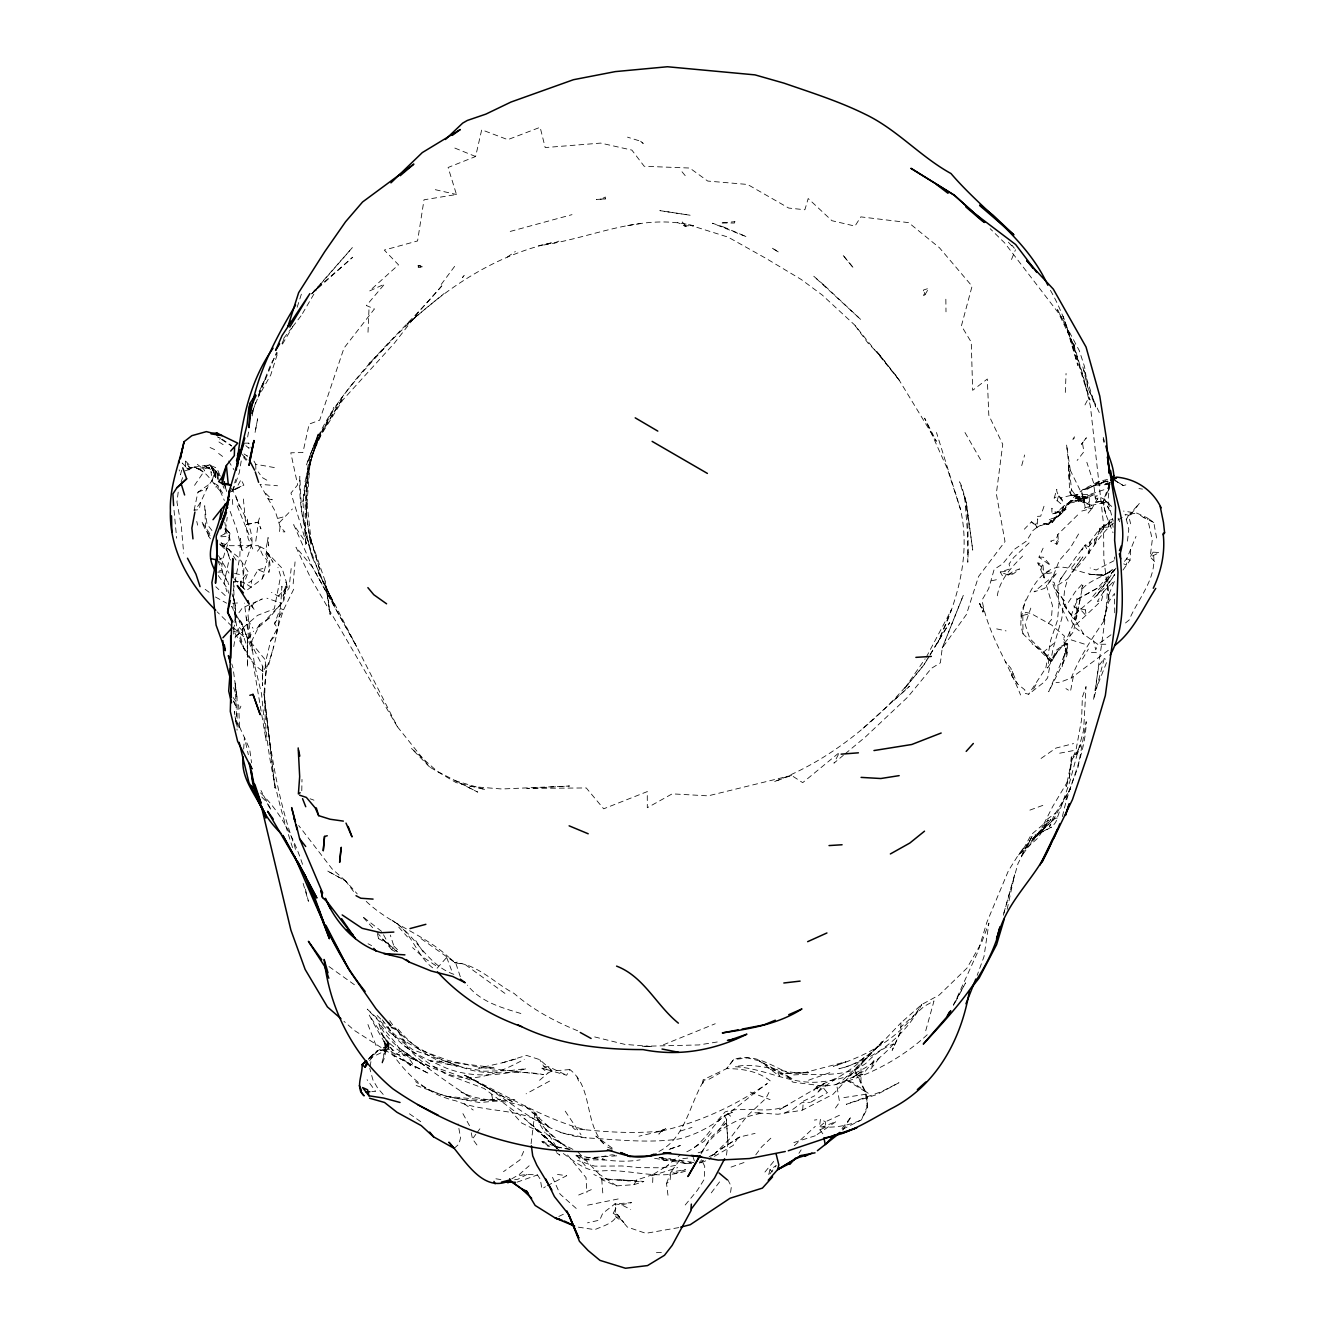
<?xml version="1.0" encoding="UTF-8"?>
<svg xmlns="http://www.w3.org/2000/svg" width="1335" height="1335" viewBox="0 0 1335 1335"><rect width="100%" height="100%" fill="white"/><g stroke="black" fill="none" stroke-linecap="round" stroke-linejoin="round"><path stroke-width="0.75" stroke-dasharray="5 3.75" d="M200.45 502.611L199.315 509.536L194.092 510.304C203.237 502.277 204.505 489.277 212.315 480.366L210.913 471.572L214.885 476.361L214.885 471.105L209.829 464.814L189.47 467.917L185.482 460.925L185.248 466.799L189.603 469.319L191.906 467.634L185.482 460.925M842.819 1130.128L851.296 1116.544L840.883 1130.094L861.359 1119.931L867.6 1108.017L866.982 1096.435L860.992 1083.319L861.008 1066.231L864.346 1057.136C851.33 1072.038 832.256 1078.864 817.971 1092.13L816.82 1086.657L838.78 1077.061M1050.428 290.329C1070.219 324.689 1076.744 363.27 1090.011 399.999L1073.14 343.746L1058.605 313.158L1004.654 242.937L990.169 228.685M262.761 666.465L262.478 685.539L262.761 666.465L248.794 639.365L244.455 603.103M866.982 1096.435L866.799 1107.499L861.359 1119.931C848.326 1125.789 833.724 1128.259 819.49 1126.723L820.441 1119.231L814.383 1120.082M1067.716 644.221L1066.048 643.153L1056.486 650.045L1050.879 661.426L1023.044 633.841L1022.794 615.418L1025.664 612.398L1030.937 613.449L1051.813 625.164L1064.496 636.144L1063.645 639.014L1065.48 652.531L1062.059 667.083L1065.781 648.126L1065.48 652.531L1048.693 691.747L1066.915 655.368L1067.716 644.221L1063.645 639.014M385.898 1049.293L381.343 1064.462C390.004 1051.062 382.961 1036.828 378.806 1023.311L396.044 1043.403L403.287 1055.201L429.536 1066.181M1023.044 633.841L1020.808 625.481L1021.175 612.164C1028.334 594.676 1037.278 571.297 1058.138 567.125C1076.41 566.157 1094.633 582.527 1111.955 570.729L1103.695 575.268L1088.876 574.25L1103.695 575.268L1112.422 569.711C1102.51 577.755 1088.976 579.957 1080.866 590.554L1082.885 585.264L1073.457 631.655L1053.065 658.021L1058.955 648.994L1047.608 668.101L1049.227 657.521L1029.836 638.631L1025.147 624.346L1030.804 608.109M235.177 618.606L235.577 606.34L232.974 594.893M292.549 847.608C273.959 790.22 259.691 728.893 266.399 668.251C277.263 642.552 280.634 614.083 281.835 586.232L284.789 594.208L289.061 588.067L291.163 568.543M615.418 1207.324L615.135 1215.334L616.203 1217.253L623.929 1222.576L617.387 1214.416L613.165 1213.281L616.837 1206.707L614.918 1203.903L602.719 1213.348L599.715 1220.09L587.534 1222.827M652.665 1182.56L652.965 1174.566L668.418 1164.954L666.549 1166.373L680.032 1154.992M1065.313 392.44L1066.064 373.466M368.009 332.265L369.044 307.968M1094.867 539.09L1094.583 545.364L1100.24 527.976L1111.988 521.551L1108.367 527.091L1102.41 527.325L1101.859 531.247L1088.642 546.632L1088.876 553.775L1084.988 545.197L1090.144 541.81L1100.24 527.976L1097.57 535.018M240.701 586.599L241.034 580.842L248.16 571.881L239.182 557.83L223.129 545.147L220.642 541.893M1122.952 570.078L1130.027 560.299L1130.695 549.269L1136.018 536.403M243.671 749.035L244.405 737.204L248.343 754.692M802.685 1109.969L803.303 1101.158L814.801 1095.751M233.625 634.092L234.242 625.848M1044.003 506.249L1040.699 516.161L1036.527 516.428L1037.712 518.981L1037.045 527.308L1032.923 530.546L1026.415 541.126L1014.55 549.202L1002.702 563.837L994.158 569.394L988.701 588.601L982.059 600.016C987.783 633.858 1008.275 663.228 1020.557 694.984M293.166 583.795L295.052 561.902M572.915 1149.418L551.806 1138.154L545.164 1132.898L545.514 1129.11L539.59 1122.084L536.303 1113.807C515.243 1096.319 484.255 1104.929 460.792 1091.73L470.587 1097.387C447.058 1083.002 425.615 1065.564 402.502 1050.528L394.776 1054.049L385.131 1046.957L377.238 1050.962L367.442 1059.356L388.602 1049.16L389.253 1043.453L381.81 1034.124C392.84 1051.162 413.45 1057.086 429.186 1068.584C410.846 1056.068 388.335 1044.17 378.806 1023.311M233.258 594.859C234.476 621.91 238.798 655.218 263.045 671.455L265.315 667.717L265.164 661.476L266.399 668.251L263.98 693.649L274.927 787.967L263.98 693.649C269.503 745.347 276.796 796.962 294.668 846.173L296.136 852.08M228.268 582.294C213.517 566.357 229.003 550.12 229.92 533.332L225.949 528.827L224.781 522.335M687.742 1158.062L680.5 1158.964L670.871 1172.08L669.953 1181.291L666.515 1183.461L668.151 1196.694M1088.876 553.775L1090.144 541.81L1088.642 546.632L1084.988 545.197L1075.376 557.813L1060.607 578.939L1057.854 585.164L1058.922 604.855L1057.47 620.341L1050.628 640.45L1045.822 668.067L1028.634 694.25L1024.262 693.115L1024.913 689.961L1017.437 683.82L1011.58 675.694L1011.062 668.535L1005.555 661.743M1072.422 617.554L1074.475 619.123L1074.942 614.45L1078.547 610.345L1074.475 619.123L1083.953 634.442L1098.004 644.471L1095.718 649.811L1093.515 640.633M953.44 1005.389L978.205 951.054L986.799 922.468L1008.409 870.787L1017.954 855.601L1047.975 822.493L1037.862 838.063L1021.358 852.881L1031.271 834.609L1048.509 820.04L1042.034 827.433L1052.714 806.507L1069.135 778.972L1072.005 759.265L1077.929 752.189L1074.959 755.96L1080.816 744.663L1077.929 752.189L1071.287 757.162L1069.135 778.972L1066.164 786.549L1072.005 759.265L1075.86 750.754L1081.617 719.598L1082.351 697.154L1086.039 686.574L1083.603 730.295L1069.902 781.426L1057.203 818.088C1054.516 830.637 1038.88 829.953 1032.656 839.665L1055.051 818.188L1057.203 818.088M1109.685 484.455L1107.9 501.476L1113.173 521.084M233.759 646.574L235.411 636.344L242.72 631.689L242.853 630.387L241.552 622.36L234.776 613.633L232.023 606.524M280.083 526.574L279.532 531.731L284.922 531.881L280.083 526.574L275.36 511.522L259.958 484.321L277.53 485.756M1060.057 512.44L1059.773 515.06L1065.914 509.169L1060.057 512.44L1059.773 515.06L1048.542 524.555L1043.336 523.704L1037.045 527.308L1031.471 521.818L1024.362 529.177M235.043 622.711L235.577 606.34L231.956 593.691M1127.458 541.126L1128.793 529.311L1125.121 514.309L1128.526 515.26L1130.611 523.804M301.777 790.754L301.994 779.406M900.574 1031.855L892.164 1050.345L900.574 1031.855L901.058 1022.743L921.701 1004.571L939.223 995.009L966.89 968.209L981.709 942.376L988.918 923.136L983.978 956.678L977.17 975.334M982.927 612.014L983.511 608.944L979.656 603.537L982.927 612.014L983.511 608.944M178.189 492.148L176.971 502.11L181.276 525.923L183.679 553.107M531.096 1143.745L534.818 1113.307L536.303 1113.807L538.489 1122.017L545.164 1132.898M220.876 543.078L229.804 545.715L258.439 545.665L262.645 554.959L267.117 560.383L262.177 578.873L245.957 590.921L241.418 585.414L241.034 580.842M223.763 546.082L230.02 540.325L229.47 536.42L225.949 528.827L224.964 528.977L229.92 533.332L229.47 536.42L219.073 536.82L224.981 533.766L227.217 517.279M730.562 1192.455L731.38 1186.548L727.174 1178.571M255.786 541.176L258.406 522.152L245.807 524.655L248.11 538.405L252.799 548.969M1109.168 521.334L1108.367 527.091L1109.168 521.334L1112.038 516.912M233.241 590.788L239.833 557.112L240.367 538.472L241.985 550.587L252.048 543.729C252.582 524.922 240.784 511.222 235.043 494.801M1082.418 547.901L1081.884 550.07L1084.988 545.197M726.507 1155.159L727.942 1142.66L726.323 1118.98L724.271 1115.76C709.819 1127.157 702.744 1146.798 683.47 1153.023M1091.646 505.298L1083.87 503.011L1076.461 498.189L1083.92 502.394L1084.304 496.32L1095.217 494.083L1088.192 497.438L1078.079 498.889L1070.336 492.532L1071.588 489.895L1066.565 444.588L1070.103 468.785L1069.352 481.334L1068.35 463.996L1069.719 492.565L1073.941 497.488L1091.646 505.298L1106.615 502.244L1112.372 506.983M267.434 541.86L268.085 537.538L268.669 545.881L267.434 541.86L265.765 549.67M389.737 1020.708C406.407 1046.006 435.26 1057.887 462.728 1067.416C488.56 1077.729 516.745 1068.934 543.479 1074.625L479.682 1067.366L448.643 1060.641L420.976 1050.295L397.296 1036.895L367.259 1009.126L389.653 1032.272L412.916 1049.844L462.728 1067.416L484.321 1071.221L510.02 1070.603L526.374 1068.651C499.958 1075.96 472.256 1078.213 446.24 1068.117C424.663 1058.104 399.265 1048.843 387.901 1026.298L398.13 1029.135L397.913 1030.503C406.274 1048.926 421.61 1066.014 442.252 1071.421C471.005 1086.123 498.873 1072.806 524.255 1059.339M1103.895 489.778L1088.959 494.718L1087.291 497.388L1079.948 496.37L1063.645 506.132L1061.575 510.037L1056.302 512.857L1051.78 508.251L1052.013 514.008L1062.81 511.272L1063.645 506.132L1072.622 499.974L1052.464 522.335L1049.293 519.465L1057.604 516.812M241.218 460.976L239.282 472.69L231.723 493.883M370.095 1066.582L371.931 1055.651L377.238 1050.962L369.561 1060.741M247.659 436.979L249.011 429.136M997.295 595.777C999.731 579.774 1011.596 567.125 1022.627 556.061M1108.4 490.913L1109.886 482.569L1107.866 489.161M252.148 415.969L253.249 409.895M388.101 1041.867L386.933 1048.159L383.612 1050.678L380.442 1050.311L385.131 1046.957L388.101 1041.867L388.602 1049.16M1073.29 676.678L1070.486 691.463L1065.947 688.593M224.981 533.766L225.949 528.827M1062.476 816.569C1068.818 784.479 1085.605 755.26 1086.206 721.718L1078.246 766.524L1065.864 799.815M268.652 664.913L273.592 646.374M194.092 510.304L197.897 492.248L209.195 484.271M1007.157 909.319L1014.567 874.859L1003.303 915.009M894.517 1045.288L893.482 1044.053C882.619 1047.942 873.724 1055.101 865.864 1063.378C845.122 1078.58 817.654 1073.09 793.507 1074.959C774.167 1068.017 755.493 1051.98 733.683 1059.539L726.624 1068.634L703.128 1079.815L701.926 1085.355L704.212 1080.082L708.952 1079.297L719.882 1073.19M249.995 606.307L248.026 615.251L250.913 639.882L254.668 665.264L261.543 693.866L266.132 740.808L252.949 662.277L233.925 631.639L233.675 628.067M1104.229 658.439L1093.482 700.041L1098.788 665.815L1104.229 658.439L1105.447 659.19M226.182 483.12L224.664 489.962L223.012 485.857M429.553 766.941L411.33 748.318L437.263 771.38L477.713 792.106L455.018 780.641L485.656 789.703L456.153 782.627L429.553 766.941L397.346 726.674L356.846 647.008L312.473 567.058L293.683 524.688L306.549 543.579L290.963 493.066L297.638 484.855L290.796 452.799L302.911 452.548L309.153 424.113L319.666 420.191L343.979 348.118L374.401 308.952L366.407 305.548L384.53 284.121L369.495 290.98L398.498 264.814L384.296 250.079L417.571 240.951L424.013 199.799L456.47 194.493L448.109 167.476L475.61 156.512L481.701 129.795L507.784 139.658L540.141 127.292L545.197 147.568L600.717 143.095L631.872 150.104L644.204 166.274L689.761 168.043L707.734 181.059L747.6 184.464L788.718 208.06L804.888 209.762L808.192 198.531L831.955 220.709L854.984 226.099L860.808 216.871L908.634 222.645L939.44 247.759L972.08 286.191L961.417 325.873L971.263 342.177L972.664 390.321L987.316 379.023L988.818 415.268L1002.735 444.321L996.327 493.7L1005.005 541.559L978.555 576.503L966.406 614.517L942.243 647.992L940.407 662.777L931.396 668.368L907.783 697.037L865.28 737.07L844.888 754.041M1077.011 613.182L1081 595.894M383.612 1050.678L385.815 1051.98L387.183 1046.106L383.612 1050.678L383.746 1057.187M1021.125 618.239L1025.447 599.866M293.717 589.219L283.537 609.828L277.563 627.984L270.655 640.75L265.915 660.625L250.663 641.951L246.274 617.154M1114.358 581.509L1109.685 592.39L1103.378 622.01L1108.684 601.818L1114.525 593.491L1114.775 615.785M1075.977 624.747L1101.492 600.6L1103.861 591.322L1115.392 579.657M769.978 1169.694L768.409 1175.835L776.219 1165.605L769.978 1169.694L772.331 1171.796M1154.658 561.484L1150.186 557.029L1159.498 552.557L1153.09 552.139C1158.179 577.254 1138.188 598.214 1129.143 620.007L1123.085 624.93M181.66 470.204L180.442 474.843L179.19 469.853M212.315 480.366L213.533 475.727M1021.709 465.615L1024.646 454.985M925.739 1030.72L933.999 1000.95L924.237 1006.29L900.541 1027.283M249.845 606.107L248.894 609.478L254.451 602.803L262.327 598.931L242.336 607.942L236.195 616.603L233.975 622.911M1003.336 915.243L1018.004 863.561L1032.072 836.377L1051.663 827.199M1113.574 523.07C1097.036 536.42 1088.325 558.013 1071.888 572.298L1082.902 556.912L1067.733 578.839L1064.662 589.469L1061.859 618.239L1053.115 648.409L1047.641 677.846L1044.237 682.018L1028.634 694.25M1108.534 489.678L1108.968 481.685L1099.072 481.768L1087.891 488.977L1083.085 489.411L1072.372 498.305L1062.81 511.272L1061.575 510.037L1052.013 514.008L1056.302 512.857L1063.645 506.132L1054.199 498.089L1056.803 489.378C1055.201 494.384 1071.471 511.038 1058.688 495.485L1054.199 498.089M232.223 491.413L235.678 479.482M578.372 1227.165L594.776 1229.652C602.619 1226.114 614.133 1223.477 617.387 1214.416L619.674 1217.103L613.165 1213.281M259.457 517.98L258.189 522.068L260.942 528.927L258.406 522.152L245.807 524.655L243.22 497.254M1057.02 500.942L1058.688 495.485M242.67 587.4L248.16 571.881M1107.983 490.829L1102.944 502.244L1105.814 514.375L1113.023 532.748M252.215 413.466L255.686 402.352M277.146 354.81L270.738 374.935L258.206 397.096M297.154 307.284L301.81 292.799M770.228 1080.883C757.829 1070.987 742.01 1068.651 726.624 1068.634L733.683 1059.539L747.4 1057.937L759.214 1060.858L787.5 1076.01L792.773 1082.118L822.861 1085.956L823.278 1084.671C837.729 1088.843 848.876 1075.71 862.71 1074.491L874.725 1059.506L870.52 1069.368L879.748 1057.353M181.093 482.068L182.578 477.58M1052.464 522.335L1052.264 521.017L1037.045 527.308L1035.66 524.955L1037.712 518.981M252.048 543.729L243.938 567.025L243.02 587.617M252.999 409.762L251.698 413.466L254.701 405.74M1077.629 514.993L1057.904 534.384L1056.102 539.49L1056.886 544.296L1050.545 541.126L1056.102 539.49L1058.288 541.259L1056.886 544.296M233.308 628.718L234.626 625.097M1062.81 511.272L1071.204 500.742L1078.179 500.909L1087.291 497.388L1089.844 506.582L1092.03 508.368L1087.057 514.459M666.515 1183.461L670.871 1172.08L685.523 1169.677L675.226 1173.281L670.871 1172.08M1114.642 569.611L1097.453 588.134L1077.495 599.165L1071.705 614.133L1071.655 621.326L1074.992 627.517L1083.953 634.442M255.452 403.804L276.579 352.273M1114.708 574.2C1105.447 590.704 1088.476 601.501 1074.942 614.45M258.523 394.91L271.222 363.27L277.363 352.824M1106.498 662.644L1095.518 690.395C1099.322 653.165 1107.382 616.603 1107.7 579.073L1109.068 601.284L1103.861 559.215L1103.544 524.204L1090.378 406.107L1083.269 376.186L1073.54 344.046L1075.409 342.761L1073.49 348.685L1063.144 316.161L1077.846 365.456L1069.085 332.949L1057.487 309.637L1079.398 350.871L1084.554 366.708L1087.791 387.434L1095.718 406.958L1082.818 366.758L1087.791 387.434L1099.723 413.566M1011.496 259.491L1015.484 249.745M239.866 708.668L240.901 706.165M1130.695 549.269L1126.723 558.664L1122.735 563.42L1126.44 565.072L1126.723 558.664L1130.027 560.299M325.406 426.799L342.795 398.13L320.634 433.041L310.638 458.089L305.164 504.28L305.748 545.598L302.945 501.66L304.897 482.402L310.638 458.089L333.717 407.325M281.985 343.562L284.388 337.955M1069.685 632.223L1067.316 637.696L1070.27 635.427L1069.685 632.223L1076.828 616.553L1076.694 598.631M262.177 578.873L264.046 574.901L265.315 574.684L264.397 572.348L258.106 569.795L251.33 581.109L246.391 584.096L251.347 587.267L251.33 581.109M523.687 1151.371L519.899 1159.948L503.495 1171.646M658.989 1151.438C685.739 1137.804 689.444 1103.728 704.212 1080.082L703.128 1079.815M1038.964 557.162L1043.453 557.196L1050.545 565.473L1038.964 557.162L1043.119 548.184M1104.896 524.905L1101.859 531.247L1099.256 530.746L1104.896 524.905L1102.41 527.325M1047.641 524.572L1059.74 514.576M259.09 391.656L265.264 378.923L259.908 389.203M257.455 551.221L260.342 547.567L258.439 545.665L266.232 549.97L266.533 551.989L281.985 568.109L286.524 582.544L283.904 600.383L269.186 618.055L259.841 624.396L251.998 640.5L252.148 650.329L243.354 627.45L231.472 606.307M419.14 265.582L418.205 267.467L423.545 267.284L419.14 265.582L418.105 265.732L418.205 267.467L420.925 266.032L418.105 265.732M768.91 1092.447L765.956 1098.304L746.949 1116.143L729.878 1138.672L709.052 1159.414M1109.335 483.921L1102.944 502.244L1105.814 514.375M1126.206 519.766L1128.526 515.26L1125.555 515.227M1097.987 498.038L1092.03 508.368L1081.784 511.055L1085.155 507.65L1083.62 497.538L1077.629 494.584L1076.544 496.67L1071.071 495.402L1060.007 497.922L1063.678 501.643M1084.971 404.922L1088.292 398.664M955.293 1002.218L965.555 982.877L953.44 1004.754M1044.204 577.921L1041.333 567.041L1042.869 564.154L1037.812 562.903L1044.204 577.921L1042.869 564.154M231.839 490.863L236.378 488.243L241.068 479.565L243.871 485.122L229.036 492.648M1032.072 836.377L1021.075 856.669L1037.645 834.325L1055.051 818.188M1033.557 688.977L1036.694 683.27M569.828 1069.552L551.772 1071.071L548.001 1073.006L542.027 1068.184L566.624 1075.259L569.828 1069.552C593.608 1087.825 583.529 1124.354 605.039 1144.996L595.894 1136.118L615.051 1150.236M394.86 951.438L391.839 949.802L393.908 946.165L390.304 935.067M701.86 1152.322L709.836 1138.488L725.456 1123.503L718.864 1130.261L726.323 1118.98L728.042 1144.596M701.059 1153.807C711.989 1130.678 737.855 1117.295 762.318 1113.106L754.592 1112.756L778.038 1114.241L802.335 1110.153L833.007 1094.316L882.268 1041.717L855.868 1068.033L842.252 1080.649L835.793 1084.788C870.003 1075.075 902.176 1058.255 928.192 1033.841M302.511 313.508L318.715 285.874L312.29 293.533M925.005 294.718L928.726 288.343L923.52 289.995L923.636 295.602L925.005 294.718L923.52 289.995M282.486 344.113L292.715 326.708M1153.09 552.139L1150.186 557.029L1152.305 539.64L1147.399 517.93L1137.003 513.157L1123.503 511.071M1078.597 533.983L1070.236 548.068L1059.256 560.55L1052.581 577.755L1046.306 585.08L1052.397 605.406L1051.346 619.74L1047.124 624.763M1082.418 659.056L1088.342 649.127M929.143 656.203L923.753 665.047L903.828 689.561L925.122 658.856M930.228 654.434L949.636 622.594L928.042 658.222M1082.435 442.753L1081.45 444.355L1086.373 437.78L1082.435 442.753L1083.886 451.764L1077.128 460.458M738.188 1137.32L733.265 1145.363L710.837 1158.43M926.974 659.924L923.753 665.047C884.404 715.109 834.191 758.931 774.05 781.726L791.538 775.418L802.702 782.66L839.481 752.423L833.924 763.186L843.319 755.343M578.155 1152.255L599.231 1174.216L601.768 1179.673L616.72 1185.88L633.875 1184.662L636.828 1179.973L652.965 1174.566M1115.977 568.176L1096.319 596.445L1114.341 569.194M1103.861 591.322L1097.353 601.484L1101.492 600.6M798.914 1153.306L801.15 1149.869M1068.317 602.469L1075.409 591.572L1081.951 584.463M926.306 657.154L951.521 609.561L937.687 642.836C957.445 601.468 971.162 554.559 960.316 508.702L960.599 509.62L936.486 432.507M248.277 638.781L253.6 631.171M1011.58 675.694L1013.081 673.558L1011.062 668.535M1109.018 582.811L1114.742 574.734M835.443 1108.017L839.565 1102.209L836.594 1084.003M259.841 624.396L256.487 629.119L269.186 618.055M1104.062 620.858C1091.446 638.848 1079.297 658.055 1071.221 678.013L1060.057 682.252L1056.035 682.519M817.971 1092.13L824.029 1083.67L779.74 1109.485L787.65 1105.28C767.475 1115.125 745.497 1105.163 725.105 1111.922L717.446 1120.649M1060.607 578.939L1063.227 575.352M476.929 1144.963L472.49 1138.922L475.811 1134.35M476.929 1132.831L480.266 1128.275M194.543 485.356L204.605 470.537L202.686 467.801M755.794 1154.808L761.684 1146.832L772.164 1136.953M441.217 284.422L455.702 264.931M711.255 1192.873L721.684 1179.105M816.82 1086.657L813.683 1090.778L824.029 1083.67M311.789 293.733L352.256 247.709L312.423 293.533M283.688 338.356L291.314 328.443M292.599 326.791L301.493 315.244M311.606 293.95L352.707 257.221L314.025 290.813M1130.929 514.342L1139.473 503.262L1129.894 514.075L1130.929 514.342L1126.34 517.346M960.599 509.62L947.383 468.852L924.604 418.155L936.369 441.284L897.687 377.688L876.578 351.088L899.79 380.909L854.6 324.939L822.06 294.885L801.25 279.499L765.94 258.356L728.142 237.146L688.493 224.697L686.257 226.316L682.218 221.944L684.204 225.849L693.549 225.732C640.483 212.198 590.47 238.915 538.773 245.707L553.057 242.536C489.444 256.153 434.526 295.736 390.037 341.96C361.234 373.566 329.728 405.556 314.192 446.107C305.331 463.128 307.484 483.353 302.945 501.66L309.336 464.18L320.634 433.041L314.192 446.107L342.678 400.133L394.326 343.228L418.923 311.639L443.02 284.522C395.444 341.092 329.294 389.486 309.97 464.079C303.379 490.529 306.065 518.414 310.972 544.98L305.949 512.557L306.216 514.225L309.97 464.079L318.297 433.958L306.382 465.047L318.297 433.958L307.317 474.643L306.332 514.375L306.266 496.453L311.138 540.642L320.15 570.946L309.536 535.786L325.139 581.092L330.179 614.567L325.139 581.092M1071.738 567.508L1080.199 556.979M278.948 606.474L283.904 600.383L283.12 595.844L286.524 582.544L287.025 587.4L283.12 595.844L278.181 596.128L271.472 592.373M764.938 1172.047L774.817 1160.032M685.205 1205.004L697.421 1190.253L704.229 1179.339L704.73 1166.373L701.426 1159.581M711.255 1132.764L704.146 1141.291L691.613 1149.185M1107.533 479.398L1098.321 481.651L1083.085 489.411L1087.891 488.977L1096.602 483.921L1107.199 482.002M1092.781 596.528L1106.531 580.191M1105.18 526.023L1112.456 518.848M661.91 1130.561L658.822 1134.133L666.499 1127.775L661.91 1130.561L662.794 1129.794M437.112 968.225L446.691 957.462L448.643 957.162L455.786 963.152L460.725 978.004M1029.085 542.928L1013.699 557.529L1009.06 563.987L1010.111 568.81L1000.249 572.081L1003.92 578.289M279.399 522.602L292.382 508.985M371.931 1055.651L367.742 1060.207L377.238 1050.962M270.655 640.75L276.161 634.826L277.563 627.984L274.476 623.729L280.35 608.426L283.537 609.828L274.476 623.729L278.915 624.73M882.268 1041.717L847.441 1077.946M893.482 1044.053C875.71 1064.496 850.795 1079.131 823.528 1081.5C792.539 1086.273 765.155 1068.05 734.951 1066.732C759.765 1061.308 783.528 1074.975 808.509 1072.723L780.024 1073.807L805.839 1072.305L845.823 1061.809L833.474 1066.331C868.868 1055.117 902.009 1036.678 921.701 1004.571C904.696 1036.861 874.041 1059.89 838.881 1068.768C866.031 1063.294 882.785 1041.3 901.058 1022.743M267.517 618.172L281.668 603.303L266.933 598.214M579.223 1155.342L584.513 1159.848L586.349 1157.946L617.521 1155.76L612.181 1154.775L584.513 1159.848L574.267 1154.942C595.594 1158.663 618.472 1163.603 640.099 1159.848M390.037 341.96L369.011 363.721L372.365 360.3M189.603 469.319L184.881 470.921M278.181 596.128L287.025 587.4L285.59 582.143M794.325 1145.697L815.284 1126.356M1084.621 489.144L1095.484 485.239L1099.072 481.768M213.967 483.086L217.655 485.289L222.878 493.449C212.949 485.039 208.193 471.489 194.643 466.95L198.882 469.186L208.327 465.898L209.462 467.901L198.882 469.186L194.326 467.634L189.47 467.917L189.069 466.382M1059.339 515.377L1065.914 509.169M215.753 487.058L217.655 485.289L224.363 500.475M893.899 700.441L909.535 686.207L862.911 728.376M454.134 1148.367L458.923 1144.128L460.575 1137.787L458.072 1123.92M519.182 1174.583L529.144 1165.772M539.574 1080.299L548.001 1073.006M1095.484 485.239L1105.48 484.672L1107.8 482.686M1053.649 643.52L1043.57 652.031L1032.055 643.87M417.638 315.177L405.974 324.772L444.054 293.566M1110.97 634.792L1098.004 644.471M235.411 636.344L242.853 630.387M208.327 465.898L207.376 465.431L209.829 464.814L215.92 471.155L217.822 479.248M1008.175 575.001L1012.798 571.514L1019.573 568.91L1013.499 573.766L1008.175 575.001L1000.249 572.081L1008.96 570.829M1108.317 650.295L1071.221 678.013M1047.107 819.34L1055.685 812.965M1072.99 346.366L1073.54 344.046M1041.066 758.43L1055.935 748.084L1073.54 743.578M507.383 257.021L515.36 251.497M817.12 1134.55L836.227 1121.467L822.727 1126.957M457.304 962.118L454.367 962.719C476.712 963.453 494.918 983.411 514.058 993.424C532.865 1009.844 555.093 1021.609 578.122 1030.954M243.354 627.45L257.572 615.352L274.309 608.86L280.65 576.069L277.947 567.408M739.874 1136.936L715.51 1152.556L739.874 1136.936L755.076 1133.398M1057.854 585.164L1067.733 578.839M1117.962 520.066L1122.518 517.162M549.569 1081.116L526.123 1093.816M711.038 1156.093L714.392 1154.024L716.177 1155.509M1088.192 497.438L1084.304 496.32L1080.516 498.606L1071.071 495.402L1070.336 492.532M511.689 1178.922L516.829 1175.835L527.141 1174.383L537.488 1174.95L540.358 1179.389L541.86 1188.884L545.414 1186.765M547.2 1185.714L566.707 1175.701L555.794 1174.216M1114.024 560.733L1096.085 570.012L1090.111 567.959M699.523 1163.102L702.661 1161.266M810.929 1102.109L827.633 1092.514M839.465 1115.276L825.43 1121.784L819.49 1126.723L819.94 1129.861L823.294 1134.4M1077.495 599.165L1097.453 588.134M728.059 1113.674L724.271 1115.76L732.348 1112.322L728.059 1113.674L730.545 1116.227M855.368 1075.893L859.84 1072.539L862.71 1074.491L852.798 1077.262L859.84 1072.539L865.798 1070.987M527.141 1174.383L517.963 1179.222L509.803 1180.44M602.986 198.214L605.322 197.029L605.439 198.898L596.345 199.449L605.439 198.898M1110.453 484.004L1105.48 484.672L1110.336 482.235M709.135 1156.644L714.392 1154.024M558.831 1216.435L564.021 1213.932M819.94 1129.861L825.764 1127.124L825.43 1121.784L820.441 1119.231M1105.48 484.672L1109.952 482.586M1105.914 480.683L1100.441 483.22L1107.583 480.967M1049.293 519.465L1052.264 521.017L1048.542 524.555L1047.074 523.437L1043.336 523.704L1048.542 524.555L1071.204 500.742L1075.893 501.059L1083.62 497.538L1076.544 496.67L1079.948 496.37M784.68 1112.939L793.04 1109.235L802.268 1102.343L810.078 1102.343M219.073 559.348L222.294 557.963M578.672 1195.025L594.242 1188.4M705.681 1160.833L698.923 1163.703L700.391 1161.016L705.581 1160.048M236.378 488.243L243.871 485.122M1071.588 489.895L1078.079 498.889L1084.304 496.32M554.209 243.02L559.298 240.951L560.683 242.403M197.897 492.248L207.092 488.527M663.378 1044.804L715.226 1023.745M1029.902 810.111L1044.07 804.922M219.023 571.096L222.127 569.995L217.471 560.049M808.593 1080.199L831.572 1072.038M517.112 1182.142L537.488 1174.95M731.046 1167.107L746.482 1161.65M669.169 1149.452L680.333 1145.53L666.649 1150.002M1083.62 497.538L1080.516 498.606L1077.629 494.584L1071.071 495.402M380.442 1050.311L386.933 1048.159L385.131 1046.957M1075.893 501.059L1087.291 497.388L1084.721 500.291L1070.403 502.911M651.714 1175.801L677.679 1167.591M793.858 1142.56L818.856 1134.633M680.283 1131.079L691.964 1127.424M654.584 1158.296L686.273 1163.569L690.979 1162.101L696.937 1163.302M633.875 1184.662L643.87 1181.542C630.888 1179.773 617.671 1180.691 604.471 1178.505L601.768 1179.673L602.986 1195.643M398.13 1029.135C413.383 1047.257 433.441 1062.31 457.338 1066.164L430.504 1060.908L445.072 1061.559L494.267 1067.666L478.531 1068.134L502.627 1062.727L526.407 1055.368L539.724 1059.623L551.205 1069.852L544.046 1066.849L539.724 1059.623M698.138 1152.789L708.384 1149.819M1073.974 495.635L1077.629 494.584M1061.692 645.823L1066.815 644.371L1066.915 655.368L1066.048 643.153L1066.815 644.371M502.627 1062.727L517.513 1058.555M510.22 231.439L571.997 214.651M1113.791 479.816L1123.286 485.573L1128.609 484.138M258.106 569.795L264.981 567.959M278.114 518.314L284.922 516.528M678.764 1227.599L645.84 1233.323L627.367 1227.065L618.639 1216.836L616.803 1216.385M1022.794 615.418L1030.937 613.449M791.538 775.418L708.117 795.86L672.189 793.858L647.308 807.725L647.275 791.605L603.67 808.81L586.265 787.95L526.824 788.401L569.561 786.015L501.743 788.985L468.134 786.265M685.456 1171.129C657.187 1180.841 628.134 1167.958 599.265 1171.162C584.997 1170.812 574.284 1161.283 563.236 1153.457M661.76 1130.979C699.557 1122.134 735.468 1105.697 767.325 1083.503C738.889 1103.644 713.491 1131.045 678.33 1139.072C647.809 1143.377 617.037 1139.623 586.466 1137.887C538.522 1134.066 506.349 1094.116 464.53 1075.192C504.179 1094.133 542.21 1118.279 584.83 1129.71C610.379 1132.347 636.211 1133.632 661.76 1130.979L638.998 1136.168M1105.28 499.807L1096.803 495.619L1095.234 497.605L1095.885 502.277L1104.896 500.558L1109.151 503.695L1100.357 501.276L1095.234 497.605L1093.665 483.136L1086.84 462.294M991.471 580.808L997.495 579.473M621.576 1204.821L631.522 1202.651L614.918 1203.903L621.576 1204.821L630.737 1209.527M675.593 1165.338L663.495 1167.791L640.333 1167.658L622.027 1165.972L594.759 1166.156L577.571 1160.315M587.534 1205.188L620.324 1198.53M1129.894 514.075L1137.003 513.157M1059.673 753.207L1073.173 750.62M1095.885 502.277L1104.896 500.558L1106.615 502.244M616.203 1217.253L618.639 1216.836M627.65 225.615L640.683 223.562M717.245 1041.984L698.923 1044.938L641.518 1046.323M843.887 1097.604L868.935 1093.782L853.532 1082.985L846.223 1079.881L868.935 1093.782M233.408 582.043L240.267 581.142L244.238 583.145M189.47 467.917L191.906 467.634L185.248 466.799M627.583 1180.858L636.828 1179.973M514.809 1099.423L479.499 1102.56L446.157 1096.269L415.836 1085.355M1007.458 574.267L1013.499 573.766L1012.798 571.514M691.697 1163.619L686.273 1163.569L679.882 1160.248L659.941 1158.062L663.762 1160.349L679.882 1160.248L690.979 1162.101M656.403 1252.697L662.794 1252.28M371.798 1091.613L375.669 1091.413L367.092 1079.748M232.557 603.22L240.267 602.853M1096.602 483.921L1108.45 483.454M822.861 1085.956L830.287 1085.672M544.046 1066.849L548.618 1066.682L566.624 1075.259M217.738 572.148L223.195 571.981L228.802 584.663M559.882 1147.933L554.692 1146.064L549.469 1141.559L541.993 1141.709L548.468 1146.598M1049.143 660.224L1050.879 661.426L1043.57 652.031L1049.143 660.224L1052.063 660.174L1049.227 657.521M244.489 443.17L248.71 443.12L251.164 447.609M1100.791 644.271L1108.884 644.221M584.513 1159.848L604.438 1159.898L600.717 1157.061M644.855 1046.523L652.414 1046.573L624.863 1044.387L591.522 1036.144M659.29 1157.712L663.061 1157.812L663.762 1160.349L669.586 1158.647L686.273 1163.569M584.83 1129.71L574.551 1129.226L572.214 1126.606M1101.275 575.135L1103.695 575.268M538.489 1122.017L539.59 1122.084M659.073 1157.595L663.061 1157.812M1082.752 494.3L1088.959 494.718L1089.844 506.582L1085.155 507.65L1092.03 508.368M639.298 1181.575L603.186 1179.055L593.825 1174.466M1091.429 652.348L1099.907 652.948M394.776 1054.049L406.891 1055.201L415.719 1068.2M1140.491 515.343L1143.478 517.513L1147.399 517.93L1153.79 522.502L1156.778 538.99M377.455 933.949L378.539 938.622L382.528 939.122L397.646 951.805M565.339 1148.717L570.145 1149.318L557.179 1140.941L545.514 1129.11L556.178 1146.698L561.668 1147.916M619.757 1179.606L628.485 1180.707M233.925 631.639L236.679 631.989M446.157 1096.269L484.355 1099.923L500.575 1099.289C471.121 1102.66 440.283 1099.406 415.552 1081.6M1138.955 488.56L1142.526 489.111M495.919 1178.788L501.71 1179.706M253.984 461.109L255.719 464.246L275.177 467.717M234.526 573.499L243.287 575.151L242.186 563.67M556.178 1146.698L570.145 1149.318M1078.079 498.889L1083.77 500.024M559.999 1132.447L586.466 1137.887M640.65 141.243L643.236 143.462L640.65 141.243L627.517 137.155M996.678 628.885L1006.056 630.904M684.204 225.849L686.257 226.316L677.279 222.428M267.834 498.789L272.273 499.791L265.298 492.982M435.293 189.687L456.47 194.493M214.885 476.361L213.049 470.654L203.571 465.581L214.885 471.105L215.703 477.78L215.536 470.654L215.803 475.994L209.829 464.814L214.885 471.105M377.087 932.397L391.839 949.802L396.745 951.137M770.295 1069.418L777.187 1071.304L779.807 1076.427L759.214 1060.858L786.215 1076.911L793.073 1079.231L787.5 1076.01M542.027 1068.184L551.772 1071.071M520.85 1013.499C501.543 1007.641 480.333 1001.867 467.45 985.163M1071.204 639.899L1084.604 644.154M554.692 1146.064L541.993 1141.709L550.37 1146.665M207.075 467.083L209.462 467.901M1153.79 522.502L1143.478 517.513M310.171 798.797L313.959 800.182M404.288 1045.789L433.458 1066.532L471.706 1080.499M750.253 1092.113L770.111 1099.623M454.834 148.068L475.61 156.512M211.097 465.781L216.787 468.084L219.307 473.825M607.625 1147.132L613.199 1149.452M391.238 1027.7L397.913 1030.503L406.457 1043.82M560.083 1151.204L541.292 1132.747L521.434 1122.885L509.302 1109.235M210.079 447.525L214.868 449.728M265.315 667.717L266.399 668.251M392.323 1054.683L429.119 1073.757L392.323 1054.683L354.476 1030.503L343.946 1021.325M368.06 943.762L371.597 945.58M353.558 891.48L345.632 880.95L327.158 870.754L345.632 880.95L357.246 893.916M378.539 938.622L388.618 944.012M215.469 597.012L226.549 603.153M220.542 544.78L229.036 549.536L236.912 561.384M266.766 480.133L262.194 477.53L258.222 471.856M220.509 475.994L216.954 473.975L219.541 475.911M219.441 544.046L229.036 549.536M616.72 1185.88L599.231 1174.216M433.458 1066.532L446.107 1074.258L484.138 1088.492L524.488 1118.63L541.292 1132.747L557.045 1148.45L524.488 1118.63M421.076 938.655L455.786 963.152L464.063 963.736L507.65 995.359M223.162 444.638L218.022 441.384L220.475 438.064L217.772 437.079L231.773 446.074M413.95 1058.972L416.687 1060.708L402.502 1050.528L406.891 1055.201M1123.286 485.573L1115.392 480.517L1118.446 482.819M244.021 453.95L247.509 456.186L244.272 454.05M525.189 1105.947L550.337 1127.992C523.587 1106.815 486.374 1113.857 456.003 1100.874C412.582 1091.329 388.385 1051.529 369.211 1015.034L392.74 1050.628L383.345 1041.4L410.546 1065.564L405.039 1061.258M198.882 469.186L203.02 471.906M867.6 1108.017L865.013 1090.595L854.667 1069.685M435.744 965.589L423.913 957.829L412.565 947.6M531.947 1112.456L539.507 1117.445M557.179 1140.941L562.986 1144.779L545.514 1129.11M1100.357 501.276L1107.366 506.082L1109.018 508.802M464.146 1103.811L473.224 1110.036M222.027 439.115L231.289 445.489M409.445 1113.791L422.11 1122.635M453.85 974.333C426.215 964.437 416.336 935.401 392.457 920.633C412.699 931.763 415.869 956.544 434.509 969.127M1031.471 521.818L1035.66 524.955M205.173 589.336L209.578 592.623M556.561 1152.689L559.799 1155.125L554.943 1149.936M218.606 453.449L222.661 456.503M219.474 474.592L215.419 471.539L218.039 475.56L218.423 481.184M260.525 792.873C281.134 812.414 294.601 839.665 303.329 866.699M366.224 901.392C390.604 924.604 424.213 934.5 448.643 957.162M197.346 464.33L203.371 469.152M186.5 467.834L189.019 469.903L182.194 463.028L184.23 465.548M535.902 1117.378L541.793 1122.268M245.857 445.656L248.977 448.326L248.71 443.12M1073.607 605.94L1077.295 609.11M1068.15 621.125L1059.806 604.004L1052.03 581.526L1054.183 582.611L1055.935 589.753L1064.829 601.718L1066.765 609.511L1074.475 619.123M231.856 626.265L217.154 611.814M233.408 627.634L244.355 637.179L242.119 632.356L247.693 648.426L247.342 638.097L241.552 622.36L242.72 631.689M225.231 595.61L215.819 586.766M576.219 1208.442L560.116 1194.158L551.655 1175.434M535.285 1128.893L549.469 1141.559M345.632 880.95L331.964 868.735L298.69 825.531M220.759 545.264L227.351 551.388L230.488 560.049M328.977 966.557L357.329 986.815M393.908 946.165L398.798 950.87M233.942 578.689L239.165 583.812M218.873 561.434L221.677 564.221M377.204 1015.551L383.896 1022.26M261.76 797.012L265.648 800.95L271.222 810.178L260.959 790.453M381.626 931.396L362.252 916.311L372.982 928.042M880.85 356.312L867.884 342.945L854.6 324.939M243.487 457.555L246.191 460.341M239.282 627.5L246.207 634.792M1008.376 242.202L1014.066 248.227M240.467 585.097L244.589 589.469M241.251 453.55L246.558 459.273M244.138 456.67L246.958 459.707M383.195 1094.416L377.838 1088.409L372.899 1079.848L369.778 1068.4M398.748 927.141L407.475 936.953M393.258 947.933L395.811 950.804M1037.812 562.903L1041.333 567.041M682.018 171.781L686.557 177.288M576.536 1155.209L586.666 1167.508M250.913 605.423L254.618 609.928L251.514 604.955M823.645 1088.209L828.251 1093.999M1011.997 245.29L1014.333 248.26M210.029 535.585L205.223 529.361L201.568 521.501L210.563 534.818M211.948 530.512L206.975 524.004L204.706 505.748L205.623 528.627L210.046 539.34M1055.935 589.753L1064.829 601.718L1064.479 605.656L1066.765 609.511M382.244 1019.823L393.708 1035.326M1071.304 615.018L1064.479 605.656L1062.727 599.882M567.559 1154.992L586.048 1177.654L586.899 1192.555M218.289 575.585L227.801 589.102L228.519 593.14M262.327 670.454L263.045 671.455M233.158 697.471L238.715 705.497L239.582 729.194L237.83 723.22L249.645 748.968L251.547 762.769M230.922 488.076L235.21 494.334L239.666 506.749L237.296 503.095M208.343 535.769L210.429 538.823M565.222 1111.154L580.975 1134.7M415.719 940.574L423.445 952.406M534.818 1113.307L536.019 1115.176M266.533 551.989L273.041 562.302L266.232 549.97M228.519 460.976L233.925 469.686M247.709 619.79L252.932 628.234M218.473 555.66L228.969 573.099M397.346 726.674L311.088 578.823L295.986 547.216L312.473 567.058L356.846 647.008L317.596 570.946L334.484 605.339C313.658 565.423 297.889 522.018 299.824 476.395L301.51 510.37L310.221 550.003L312.307 557.379L334.484 605.339L325.823 586.182L328.76 602.319M964.988 432.523L981.859 462.01M234.776 613.633L240.133 623.195M383.495 934.734L391.839 949.802M462.928 1113.64L470.037 1126.673M855.585 1073.34L860.992 1083.319M1070.103 469.887L1081.884 493.85L1083.87 503.011L1084.554 501.943L1081.667 491.614M215.92 471.155L218.039 475.56M211.314 466.966L213.049 470.654M1118.062 518.18L1119.731 521.768M979.656 603.537L983.061 610.929M1107.366 506.082L1110.703 513.391M224.964 528.977L230.02 540.325M237.146 505.848L251.314 540.441M227.351 551.388L226.182 548.702L229.487 557.93L224.213 582.41L226.833 591.639M1013.081 673.558L1017.437 683.82M233.525 701.025L235.895 706.649L233.692 701.259M367.943 1024.512L376.487 1046.707M446.691 957.462L451.48 970.111M230.137 511.355L236.595 528.777L241.985 550.587M577.104 1076.995L578.556 1081.016M233.592 687.642L237.013 697.304L237.179 730.195M1071.287 757.162L1072.005 759.265M693.182 1157.378L694.367 1160.899M309.536 535.786L311.138 540.642M231.773 663.895L233.008 667.834M1104.696 442.185L1102.91 436.395L1103.561 442.169M225.231 486.691L226.783 491.797M303.128 883.386L308.418 901.292L304.981 887.508M306.199 536.019L312.307 557.379M238.114 628.401L243.938 648.777M196.762 521.434L197.647 525.156M491.63 1094.65L493.583 1103.06M471.255 1132.798L472.49 1138.922M241.301 585.264L240.6 581.292L241.184 585.347M233.575 671.805L237.013 697.304L235.06 682.335L237.063 730.195M233.542 581.409L234.192 601.15M236.061 723.537L234.376 711.421L236.178 724.671M1112.689 524.004L1113.106 527.275M384.73 1041.4L385.815 1051.98M1114.508 557.029L1114.725 559.265M174.034 510.32L176.654 538.155M232.373 499.507L232.857 505.832M1057.904 534.384L1058.288 541.259M247.359 519.198L247.626 525.79M255.719 464.246L255.869 469.303M945.847 299.224L945.998 311.823M247.542 652.364L247.426 667.233L247.342 638.097L247.542 652.364M268.969 562.018L268.819 572.448L270.204 567.342L269.136 556.411L265.014 551.906L268.969 562.018M968.192 552.156L967.792 562.235L967.641 534.284L964.571 495.235L967.858 518.798L968.192 552.156M257.622 418.906L255.018 432.74L257.622 418.906M734.867 221.677L734.45 223.045L720.483 222.978L734.867 221.677M963.303 595.327L942.243 647.992L963.303 595.327M1053.632 816.369L1049.544 826.532L1070.336 788.718L1053.632 816.369M1074.458 436.795L1072.873 439.332L1075.126 437.379L1074.458 436.795M1022.527 849.21L1017.954 855.601L1040.215 832.873L1050.895 819.473L1022.527 849.21M464.263 275.294L462.411 277.68L464.263 275.294M1056.252 573.733L1044.604 588.385L1034.041 591.822L1056.252 573.733M1048.776 571.38L1043.77 574.234L1052.23 572.682L1048.776 571.38M898.856 1082.802L877.195 1094.433L846.29 1104.312L881.5 1091.613L898.856 1082.802M690.112 215.235L659.857 210.63L690.112 215.235M1085.488 609.895L1079.748 608.693L1086.073 615.669L1085.488 609.895M724.521 227.351L712.439 223.229L746.699 236.846L724.521 227.351M778.255 251.898L771.63 247.743L778.255 251.898M490.93 1089.694L464.53 1075.192L513.675 1102.476L490.93 1089.694M824.179 285.239L813.599 276.095L860.908 319.666L824.179 285.239M852.898 267.267L842.502 254.685L852.898 267.267M961.667 486.157L959.548 481.818L966.306 502.527L972.731 550.12L966.306 502.527L961.667 486.157"/><path stroke-width="1.5" d="M233.008 577.588L232.774 558.597L230.655 591.338L227.584 612.198L231.773 621.559L230.154 665.598L231.289 697.07L230.788 668.234M217.121 548.552L217.305 540.258L215.519 583.261L216.954 556.845L216.203 536.119L225.281 512.957L229.637 490.012L244.839 437.947M230.755 694.067L230.304 711.472L237.663 741.476L251.948 768.943L249.612 763.42M234.576 447.475L234.326 455.619L226.399 465.498L221.944 477.496L218.606 481.601L222.294 483.67L231.022 485.406M295.569 305.114C273.124 342.361 251.948 383.612 249.061 427.634L250.479 402.603L255.502 394.659M215.252 570.512C201.802 550.154 220.425 529.978 221.043 509.536L229.453 499.624M183.946 443.487L184.03 441.752L191.839 435.677L206.374 431.622L222.077 435.594L237.713 443.137L230.638 451.063M243.17 756.928C240.066 780.408 258.94 797.312 266.032 818.055L261.293 806.04L290.88 930.078L305.148 969.444L327.392 1006.89L340.942 1018.705M230.404 668.251L228.702 691.046L231.522 702.744M691.346 1204.103L690.913 1209.543L714.475 1178.104L724.655 1158.697M324.522 836.444L323.27 850.629L324.522 836.444L327.259 835.76M236.312 470.104C240.801 427.484 247.576 384.113 273.074 348.185M227.05 508.385L229.637 490.012L226.9 507.367L227.718 507.617M360.467 1091.062L364.088 1095.835C354.81 1087.441 362.82 1075.059 362.102 1064.596L366.107 1060.658M236.545 460.792L239.532 449.845M227.534 503.912L226.9 507.367L227.517 504.78M1112.722 483.887C1116.627 470.921 1108.701 458.356 1105.881 446.04M194.893 512.073L191.873 528.093L192.958 538.873M182.845 447.225L180.242 458.856L184.03 441.752C178.873 464.563 169.495 486.841 170.413 510.604C169.078 548.985 189.003 584.129 215.753 610.312M253.967 440.567L249.094 465.264L253.967 440.567L249.428 460.375L254.635 470.204M216.954 556.845L211.898 582.511L216.086 625.13L225.365 650.612L224.263 644.638M237.563 466.065L238.364 462.06M228.235 484.071L222.294 483.67L226.399 465.498L228.235 484.071L231.255 485.189M230.371 600.65L227.584 612.198L232.874 621.876M768.242 1180.257L777.604 1169.627L778.822 1164.921L776.102 1153.841M1111.988 482.035L1113.74 475.293L1111.104 480.483M969.31 991.371C961.267 1039.781 936.019 1086.139 890.946 1108.801C869.369 1120.499 848.559 1134.416 823.712 1138.021M999.932 927.057L996.561 939.106L999.948 927.174M366.324 1061.292L362.102 1064.596L365.139 1067.182L366.858 1061.308M1004.22 919.114L996.611 944.579L979.156 978.004L972.815 986.098M220.358 528.577L226.299 509.302M220.592 519.065L225.365 503.762M243.854 443.454L238.197 461.009L247.075 424.764L248.927 407.158L250.479 402.603M975.802 979.072L965.939 1003.786M220.442 528.693L226.483 512.473M1153.273 588.251C1161.316 571.146 1165.422 552.423 1163.152 533.516L1164.587 532.698L1163.469 522.469L1160.198 506.516M237.446 455.719L239.382 450.663M1119.481 550.587L1121.4 545.715M1039.982 865.097L1057.47 829.102M1053.899 838.046L1059.856 823.778M250.296 408.543L256.053 395.494M949.402 1012.047L946.381 1017.52L923.286 1044.087C954.725 1009.994 987.65 974.984 999.948 928.91C1011.146 895.535 1040.416 873.173 1052.13 840.299M1110.086 655.185C1127.608 624.163 1121.383 586.699 1120.399 552.79C1128.309 524.255 1114.308 498.105 1110.403 470.421L1110.67 476.028M290.479 321.351L287.876 326.608L298.639 292.682L324.722 251.681L345.565 221.76L362.553 202.002L413.85 164.105L400.183 175.719M1042.151 862.16L1072.456 799.615L1088.325 752.957L1105.33 695.568L1116.577 611.931L1117.979 572.031L1114.642 540.308L1115.543 507.217L1107.483 456.837L1108.3 464.964M815.034 1152.839L800.983 1155.526L777.604 1169.627L790.387 1163.185M950.637 1010.845L947.833 1016.285L950.62 1011.012M691.146 1210.378L672.156 1245.388L664.496 1255.284L647.542 1265.58L625.481 1268.25L599.966 1260.373L588.118 1250.528L579.423 1241.266L568.76 1214.616L554.442 1196.611L545.781 1178.989M698.872 1157.512L687.925 1176.519L700.041 1155.559M1155.76 588.385C1143.01 607.959 1133.565 631.138 1114.541 645.623M289.778 327.092L309.853 293.633L282.069 335.569L275.577 350.438L279.616 343.829M1163.219 534.834L1164.587 532.698M182.761 467.834L186.666 478.831L176.921 487.709L172.916 493.933L173.6 505.598M365.139 1067.182L367.359 1063.962M507.951 1182.893L509.97 1179.956L501.476 1182.126L515.427 1182.293M213.016 519.699L221.043 509.536M966.19 751.388L973.332 743.478M772.564 1176.886L762.418 1188.1L730.045 1198.246L690.228 1224.729L680.683 1227.132M789.769 1164.404L795.31 1158.279M222.945 637.746L232.04 627.917M834.292 1135.084L825.23 1144.596L824.062 1138.471M390.955 182.862L422.294 152.59L460.258 129.545L452.281 135.386M840.232 1132.614L817.42 1150.687M445.423 139.491L462.694 123.104L467.333 120.45L485.857 114.126L510.938 102.061L573.433 79.716L615.302 71.606L667.45 66.75L754.993 74.877L784.012 83.154C811.413 92.649 838.964 101.293 865.047 114.176C897.053 129.428 920.065 156.495 951.004 173.55C983.394 211.447 1026.498 238.531 1047.841 285.239M176.921 487.709L186.666 478.831M917.362 1089.627L925.822 1081.984M924.521 831.171L909.836 843.036L890.362 853.949M836.845 1134.7L839.832 1132.414M300.125 792.723L298.389 793.941L299.674 776.586L298.189 747.934M777.604 1169.627L800.983 1155.526M653.933 1154.158C639.198 1160.916 621.91 1154.258 607.492 1149.835M807.642 941.676L826.932 932.965M804.738 1156.36L811.98 1153.106M788.735 1014.7L801.934 1008.943C778.155 1024.262 749.819 1028.818 722.335 1032.923L738.121 1029.869M775.318 1020.224L763.787 1024.93L742.076 1029.118M941.175 733.015L911.772 744.496L873.958 750.554M841.734 1133.532L856.853 1127.775L788.301 1150.77M656.152 1154.007L650.579 1155.96L630.003 1156.51L620.675 1152.606M1112.923 479.282L1116.494 478.147L1112.956 478.998M794.575 1158.847L805.405 1155.426M249.845 695.301L253.016 694.367L260.158 714.542L253.016 694.367M410.012 928.576L425.865 924.321M1113.073 478.03L1116.761 477.129C1136.185 479.048 1152.389 489.811 1161.15 507.817M369.561 1098.204L384.547 1102.476L396.946 1112.272L421.259 1125.622L433.525 1136.803L454.134 1148.367L448.86 1142.209C463.929 1158.146 482.452 1194.041 509.803 1180.44L521.401 1188.667L531.68 1198.313M785.28 1151.504L749.419 1158.546L718.28 1160.115L691.096 1155.342M216.754 432.874L211.03 433.875L222.077 435.594L216.754 432.874L217.421 435.677M727.425 1040.349L735.552 1039.03L728.843 1040.466L746.882 1034.174C714.475 1050.311 678.814 1056.769 643.053 1049.594C600.149 1049.577 556.261 1044.621 517.613 1024.663M899.156 775.635L880.816 778.522L861.092 777.387M647.091 1156.394L670.737 1152.772L663.328 1153.056L701.643 1156.794L692.731 1155.526M783.829 982.994L800.116 981.108M611.73 1150.336C534.684 1158.062 455.786 1132.364 392.757 1088.743C354.042 1056.552 329.645 1009.477 324.155 959.481L327.993 972.815M841.117 754.158L858.405 752.823M915.877 657.371L931.346 656.403M829.035 845.572L842.085 844.755M393.842 932.064L381.009 932.748L362.219 928.342L342.194 914.942M366.007 1091.93L369.862 1091.713M373.066 899.106L360.8 898.238L356.028 895.702M404.922 954.859L383.746 953.574L402.185 957.963L409.361 962.151L431.222 971.012L452.715 976.469L465.181 982.744L460.325 979.139M343.362 821.108L330.079 819.239L318.665 815.652L315.277 807.992L306.366 797.412L299.641 795.193M368.994 1095.818L367.592 1089.794L362.586 1087.591L368.994 1095.818L383.746 1098.071L400.033 1102.476M662.043 1049.026L678.814 1052.347M210.563 558.564L217.471 560.049M330.563 908.785L325.323 898.288C336.921 925.539 360.634 950.153 390.888 954.725M559.715 1219.172L555.36 1218.104L535.151 1205.455L526.591 1191.17L521.401 1188.667M562.469 1220.424L555.36 1218.104L574.417 1226.064M569.127 825.831L588.201 833.774M620.658 1152.589L630.003 1156.51M521.601 1026.615C489.528 1015.334 460.492 997.011 437.48 971.897M564.254 1221.008L574.601 1226.014M417.555 1104.546L438.28 1115.276M616.586 966.123C644.054 976.636 656.319 1005.405 678.38 1023.144M580.274 1032.489L591.088 1038.463M707.4 473.424L652.131 441.384M635.21 417.838L657.805 431.105M984.646 222.478L954.258 195.177L911.087 168.41L954.258 195.177L984.446 222.261M386.583 603.804L373.783 594.726L367.876 587.634M346.316 929.694L352.757 934.433M975.234 213.95L1015.701 244.572L1036.744 272.373M936.636 184.597L948.034 193.308M965.856 206.942L982.927 221.577M980.007 204.973L992.89 215.035L1013.882 234.843L979.623 205.507M719.031 1172.948L727.308 1179.906M406.324 959.598L409.361 962.151M322.519 897.554L321.034 890.629L322.519 897.554L327.592 902.26L355.294 938.622L341.626 918.714M321.768 959.765L308.402 941.325L324.739 966.49L328.844 978.238M251.063 785.431L253.166 787.934M243.437 592.924L237.263 585.548L248.927 603.887L248.026 600.616M280.901 833.324C263.913 816.72 252.432 795.076 251.347 771.063L256.47 796.578L265.598 814.584L248.927 782.544L239.149 742.343M1032.973 268.268L1026.732 260.592L1053.332 289.144L1086.039 347.017L1099.773 396.111L1106.298 437.83L1109.218 472.957M429.72 1132.08L433.525 1136.803M373.833 948.367L376.07 951.154M296.287 825.097L299.624 838.764L305.715 846.49M365.123 991.438C332.765 951.421 315.077 902.427 294.317 855.935M388.452 1022.61L390.905 1025.897L375.986 1008.776L349.169 970.094L325.907 925.355M273.241 819.139L267.634 811.296L306.316 877.562M526.591 1191.17L527.992 1193.39L509.803 1180.44L509.686 1178.705M178.54 461.376L179.374 462.744M551.889 1190.052L536.837 1165.221L532.715 1155.876L531.363 1145.764M348.185 826.482L352.023 836.895L346.015 823.111M323.053 922.135L348.352 968.542M187.484 558.214L195.961 574.167L200.05 586.632M297.655 861.526L316.896 898.004L282.803 835.293L304.413 874.442L324.105 923.436L311.205 887.858M294 818.889L295.435 821.726L291.631 807.625L297.071 829.769M322.703 893.048L299.624 838.764M493.983 1181.442L495.101 1183.795M566.941 1210.995L578.823 1238.129L568.76 1214.616M359.315 1085.605L361.435 1090.495M314.76 899.907L312.49 894.433L314.676 900.291M316.278 903.561L320.066 912.689M230.404 660.575L228.352 655.618L230.237 662.41M302.561 798.664L305.732 806.724M316.145 904.145L329.428 938.739L320.25 913.424M230.154 677.963L223.846 654.334L222.845 640.566M254.885 784.379L261.093 803.269L253.266 782.844L249.228 763.52M255.269 471.939L258.623 482.319M181.21 483.871L184.614 494.985M316.312 807.909L318.665 815.652M1119.297 553.892L1120.699 558.881M298.589 749.97L299.791 756.094M1108.701 469.019L1109.118 473.074M221.944 477.496L222.294 483.67M224.38 481.701L224.53 485.823M171.514 515.861L171.865 532.264M230.655 635.961L230.705 658.072M340.642 851.63L339.641 862.377L341.293 847.308L340.642 851.63M1069.151 803.954L1065.363 815.485L1069.235 804.02"/></g></svg>
